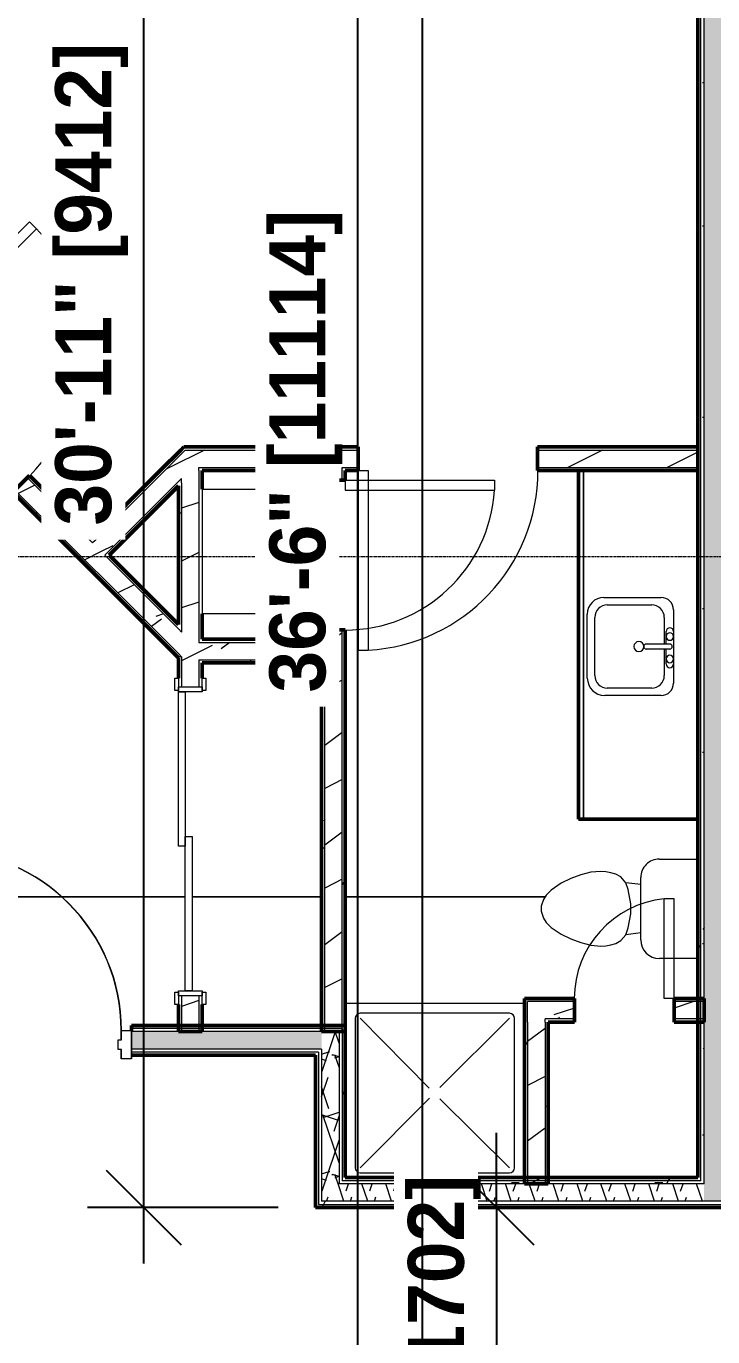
# Model space of a CAD drawing. Extents: x -4294 to -464, y 9706 to 12475.
# Drawn here: x -3476.6 to -3338.7, y 11690.7 to 11953.7 of the extents above; entities that cross this region are included whole.
import ezdxf

# ---------------------------------------------------------------- set-up
doc = ezdxf.new("R2010")
doc.units = 0
doc.linetypes.add('Grid Line 1_2_', pattern=[0.875, 0.5, -0.125, 0.125, -0.125])
for name, color, linetype, lineweight in [('0-1', 7, 'Continuous', 5), ('0-2', 50, 'Continuous', 13), ('A-ANNO-DIMS', 211, 'Continuous', 9), ('A-DOOR', 31, 'Continuous', 13), ('A-DOOR-1', 7, 'Continuous', 9), ('A-DOOR-2', 90, 'Continuous', 20), ('A-DOOR-5', 31, 'Continuous', 20), ('A-DOOR-6', 31, 'Continuous', 9), ('A-DOOR-FRAM', 31, 'Continuous', 20), ('A-DOOR-FRAM-1', 90, 'Continuous', 20), ('A-FLOR-2', 50, 'Continuous', 13), ('A-WALL', 113, 'Continuous', 13), ('A-WALL-2', 250, 'Continuous', 50), ('A-WALL-3', 50, 'Continuous', 13), ('A-WALL-PATT-1', 7, 'Continuous', 9), ('A-WALL-PATT-2', 8, 'Continuous', 9), ('A-WALL-PATT-5', 111, 'Continuous', 9), ('I-WALL-1', 2, 'Continuous', 50), ('P-SANR-FIXT-1', 7, 'Continuous', 9), ('Q-CASE-1', 250, 'Continuous', 50), ('Q-CASE-2', 7, 'Continuous', 9), ('S-GRID-1', 1, 'Grid Line 1_2_', 9)]:
    doc.layers.add(name, color=color, linetype=linetype, lineweight=lineweight)
doc.styles.add('Century Gothic_B', font='Gothicb.ttf', dxfattribs={"height": 11.25})
doc.dimstyles.new('OD__1__Tol__', dxfattribs={"dimscale": 12, "dimtxt": 11.746893, "dimasz": 1.25, "dimexe": 0.9375, "dimexo": 0.625, "dimgap": 0.15625, "dimtad": 1, "dimdec": 0, "dimzin": 3, "dimdsep": 46, "dimlunit": 4, "dimtxsty": 'Century Gothic_B', "dimblk1": 'OBLIQUE', "dimblk2": 'OBLIQUE', "dimsah": 1, "dimcen": 0.09, "dimdle": 0.9375, "dimazin": 0, "dimtfac": 1, "dimtdec": 4, "dimtix": 1, "dimtmove": 0, "dimatfit": 3, "dimfxl": 1, "dimtvp": 1, "dimtfill": 1, "dimfrac": 2, "dimtolj": 1, "dimtzin": 0, "dimarcsym": 2})
pattern_1 = [(0, (0, 0), (38.4, 9.6), [1.584, -27.216, 1.584, -27.216, -153.6]), (0, (0, 0), (38.4, 9.6), [-57.6, 1.584, -56.016, 1.584, -27.216, -67.2]), (0, (0, 0), (38.4, 9.6), [-144, 1.584, -17.616, 1.584, -46.416]), (120, (14.4, 4.8), (-27.513844, 28.4553755), [1.584, -27.216, 1.584, -27.216, -153.6]), (120, (14.4, 4.8), (-27.513844, 28.4553755), [-57.6, 1.584, -56.016, 1.584, -27.216, -67.2]), (120, (14.4, 4.8), (-27.513844, 28.4553755), [-144, 1.584, -17.616, 1.584, -46.416]), (240, (19.2, 24), (-10.886156, -38.0553755), [1.584, -27.216, 1.584, -27.216, -153.6]), (240, (19.2, 24), (-10.886156, -38.0553755), [-57.6, 1.584, -56.016, 1.584, -27.216, -67.2]), (240, (19.2, 24), (-10.886156, -38.0553755), [-144, 1.584, -17.616, 1.584, -46.416])]
pattern_2 = [(216.87, (7.997, 19.992), (59.9755286, 39.9843071), [9.996, -89.964]), (206.565, (19.992, 13.994), (-19.991807, -19.992219), [22.352, -22.352]), (198.435, (19.992, 3.998), (-39.983821, -19.991955), [12.644, -50.576])]
pattern_3 = [(161.57, (0.6, 0.6), (-4.80033747, -0.00041462), [0, -34.152, 3.792, 0]), (18.43, (-0.6, 0.6), (-4.80033747, 0.00041462), [0, -34.152, 3.792, 0]), (108.43, (0.6, 0.6), (2.39913218, -12.00105099), [11.382, -26.562]), (71.57, (-0.6, 0.6), (2.39913218, 12.00105099), [11.382, -26.562])]

# ---------------------------------------------------------------- blocks, each defined once
blk = doc.blocks.new('Single-Flush - 36_ x 84_-1372839-FLOOR PLAN - 2ND FLOOR')
at = {"layer": 'A-DOOR-1'}
blk.add_arc((18, 2.37), 36.07, 93.1789, 180, dxfattribs=at)
at = {"layer": 'A-DOOR-2'}
for p, q in [((16, 2.37), (16, 38.39)), ((18, 38.39), (16, 38.39)), ((18, 2.37), (18, 38.39)), ((18, 2.37), (16, 2.37))]:
    blk.add_line(p, q, dxfattribs=at)
blk = doc.blocks.new('Stacked Washer and Dryer - 26_x25_ - Private-1372850-FLOOR PLAN - 2ND FLOOR')
at = {"layer": 'P-SANR-FIXT-1'}
for p, q in [((0, 12.5), (26, 12.5)), ((0, 12.5), (0, -12.5)), ((16.90625, -12.5), (16.90625, 12.5)), ((26, 12.5), (26, -12.5)), ((22.09375, 8.75), (16.90625, 8.75)), ((22.09375, -8.75), (22.09375, 8.75)), ((16.90625, -8.75), (22.09375, -8.75)), ((26, -12.5), (0, -12.5))]:
    blk.add_line(p, q, dxfattribs=at)
blk = doc.blocks.new('Single-Flush - 36_ x 84_-1372824-FLOOR PLAN - 2ND FLOOR')
at = {"layer": 'A-DOOR-1'}
blk.add_arc((18, -2.38), 36.07, 180, 266.8211, dxfattribs=at)
at = {"layer": 'A-DOOR-2'}
for p, q in [((16, -2.38), (16, -38.39)), ((18, -2.38), (16, -2.38)), ((18, -2.38), (18, -38.39)), ((18, -38.39), (16, -38.39))]:
    blk.add_line(p, q, dxfattribs=at)
blk = doc.blocks.new('FOLDING_SLIDING CLOSET - 60_ x 80_-1494136-FLOOR PLAN - 2ND FLOOR')
at = {"layer": 'A-DOOR-1'}
for p, q in [((-32.75, 3.25), (-30.25, 3.25)), ((-32.75, 2.5), (-32.75, 3.25)), ((-30.25, 3.25), (-30.25, 2.5)), ((30.25, 3.25), (32.75, 3.25)), ((30.25, 2.5), (30.25, 3.25)), ((32.75, 3.25), (32.75, 2.5)), ((-30.25, 2.5), (-32.75, 2.5)), ((32.75, 2.5), (30.25, 2.5)), ((-32.75, -2.25), (-30.25, -2.25)), ((-32.75, -3), (-32.75, -2.25)), ((-30.25, -2.25), (-30.25, -3)), ((30.25, -2.25), (32.75, -2.25)), ((30.25, -3), (30.25, -2.25)), ((32.75, -2.25), (32.75, -3)), ((-30.25, -3), (-32.75, -3)), ((32.75, -3), (30.25, -3))]:
    blk.add_line(p, q, dxfattribs=at)
at = {"layer": 'A-DOOR-2'}
for p, q in [((-1, 0.5), (30, 0.5)), ((-1, -0.88), (-1, 0.5)), ((30, 0.5), (30, -0.88)), ((-30, -0.88), (1, -0.88)), ((-30, -2.25), (-30, -0.88)), ((1, -2.25), (-30, -2.25)), ((30, -0.88), (-1, -0.88)), ((1, -0.88), (1, -2.25))]:
    blk.add_line(p, q, dxfattribs=at)
at = {"layer": 'A-DOOR-FRAM-1'}
for p, q in [((-31, 2.5), (-30, 2.5)), ((-31, -2.25), (-31, 2.5)), ((-30, 2.5), (-30, -2.25)), ((30, 2.5), (31, 2.5)), ((30, -2.25), (30, 2.5)), ((31, 2.5), (31, -2.25)), ((-30, -2.25), (-31, -2.25)), ((31, -2.25), (30, -2.25))]:
    blk.add_line(p, q, dxfattribs=at)
blk = doc.blocks.new('Single-Flush - 30_ x 84_-1789664-FLOOR PLAN - 2ND FLOOR')
at = {"layer": 'A-DOOR-1'}
blk.add_arc((15, -2.375), 30.067, 180, 266.18593, dxfattribs=at)
at = {"layer": 'A-DOOR-2'}
for p, q in [((13, -2.375), (13, -32.375)), ((15, -2.375), (13, -2.375)), ((15, -2.375), (15, -32.375)), ((15, -32.375), (13, -32.375))]:
    blk.add_line(p, q, dxfattribs=at)
blk = doc.blocks.new('M_Sink Vanity-Square - 500 x 440mm-1372835-FLOOR PLAN - 2ND FLOOR')
at = {"layer": 'P-SANR-FIXT-1'}
for p, q in [((-5.72, 10.23), (7.14, 10.23)), ((-5.72, 10.23), (7.14, 10.23)), ((-5.22, 8.73), (6.46, 8.73)), ((-9.22, -4.59), (-9.22, 6.73)), ((-9.22, -4.59), (-9.22, 6.73)), ((-7.72, -2.72), (-7.72, 6.23)), ((8.96, 6.23), (8.96, -2.72)), ((10.46, 6.91), (10.46, -4.59)), ((10.46, 6.91), (10.46, -4.59)), ((0.12, -6.33), (0.12, -1.59)), ((1.12, -6.33), (1.12, -1.59)), ((0.12, -5.22), (-5.22, -5.22)), ((6.46, -5.22), (1.12, -5.22)), ((7.96, -7.09), (-6.72, -7.09)), ((7.96, -7.09), (-6.72, -7.09)), ((-2.88, -5.59), (0.12, -5.59)), ((3.62, -7.09), (-2.88, -7.09)), ((1.12, -5.59), (3.62, -5.59))]:
    blk.add_line(p, q, dxfattribs=at)
for centre, radius, start, end in [((-5.72, 6.73), 3.5, 90, 180), ((-5.72, 6.73), 3.5, 90, 180), ((-5.22, 6.23), 2.5, 90, 180), ((6.46, 6.23), 2.5, 360, 90), ((7.14, 6.91), 3.32, 0, 90), ((7.14, 6.91), 3.32, 360, 90), ((0.62, -0.13), 1, 360, 180), ((0.62, -0.13), 1, 180, 0), ((0.62, -1.59), 0.5, 360, 180), ((-6.72, -4.59), 2.5, 180, 270), ((-6.72, -4.59), 2.5, 180, 270), ((-5.22, -2.72), 2.5, 180, 270), ((6.46, -2.72), 2.5, 270, 360), ((7.96, -4.59), 2.5, 270, 0), ((7.96, -4.59), 2.5, 270, 0), ((-2.88, -6.34), 0.75, 90, 270), ((-1.88, -6.34), 0.75, 360, 180), ((-1.88, -6.34), 0.75, 180, 0), ((0.62, -6.33), 0.5, 180, 0), ((2.62, -6.34), 0.75, 0, 180), ((2.62, -6.34), 0.75, 180, 0), ((3.62, -6.34), 0.75, 270, 90)]:
    blk.add_arc(centre, radius, start, end, dxfattribs=at)
blk = doc.blocks.new('Toilet-Domestic-3D - Toilet-Domestic-3D-1352612-FLOOR PLAN - 2ND FLOOR')
at = {"layer": 'P-SANR-FIXT-1'}
for p, q in [((-9.98, 11.75), (-9.98, 19.48)), ((9.98, 19.48), (9.98, 11.75)), ((6.25, 8.02), (-6.25, 8.02)), ((-4.86, 8.02), (-5.21, 5)), ((4.86, 8.02), (5.21, 5)), ((-3.84, 5.5), (-5.21, 5)), ((-1, 6), (-3.84, 5.5)), ((1, 6), (-1, 6)), ((3.84, 5.5), (1, 6)), ((5.21, 5), (3.84, 5.5)), ((-6.97, 3), (-7.24, 2)), ((-6.4, 4), (-6.97, 3)), ((-5.21, 5), (-6.4, 4)), ((6.4, 4), (5.21, 5)), ((6.97, 3), (6.4, 4)), ((7.24, 2), (6.97, 3)), ((-7.41, 1), (-7.5, 0)), ((-7.24, 2), (-7.41, 1)), ((7.41, 1), (7.24, 2)), ((7.5, 0), (7.41, 1)), ((-7.5, 0), (-7.33, -1.99)), ((-7.33, -1.99), (-6.79, -4)), ((6.79, -4), (7.33, -1.99)), ((7.33, -1.99), (7.5, 0)), ((-6.79, -4), (-6.06, -6)), ((6.06, -6), (6.79, -4)), ((-6.06, -6), (-5.13, -8)), ((5.13, -8), (6.06, -6)), ((-5.13, -8), (-3.74, -10)), ((-3.74, -10), (-2.74, -11)), ((2.74, -11), (3.74, -10)), ((3.74, -10), (5.13, -8)), ((-2.74, -11), (-1.87, -11.5)), ((-1.87, -11.5), (-0.5, -12)), ((-0.5, -12), (0.5, -12)), ((0.5, -12), (1.87, -11.5)), ((1.87, -11.5), (2.74, -11))]:
    blk.add_line(p, q, dxfattribs=at)
for centre, start, end in [((-6.25, 11.75), 180, 270), ((6.25, 11.75), 270, 360)]:
    blk.add_arc(centre, 3.73, start, end, dxfattribs=at)
blk = doc.blocks.new('OD_CW_Base Cabinet - OD_CW_Base Cabinet-1869446-FLOOR PLAN - 2ND FLOOR')
at = {"layer": 'Q-CASE-1'}
for p, q in [((70.66, 0), (70.66, 24)), ((0.74, 0), (70.66, 0))]:
    blk.add_line(p, q, dxfattribs=at)
at = {"layer": 'Q-CASE-2'}
for p, q in [((70.66, 24), (70.66, 1)), ((0.74, 1), (70.66, 1)), ((70.66, 1), (0.74, 1)), ((70.66, 0), (0.74, 0)), ((70.66, 1), (70.66, 0))]:
    blk.add_line(p, q, dxfattribs=at)
blk = doc.blocks.new('Shower Base-3D - 36_ x 36_-V20-FLOOR PLAN - 2ND FLOOR')
at = {"layer": 'P-SANR-FIXT-1'}
for p, q in [((-18, 18), (18, 18)), ((15, 16), (-15, 16)), ((-16, 15), (-16, -15)), ((-1.13, 0.98), (-15, 15)), ((1.01, 1.11), (15, 15)), ((16, -15), (16, 15)), ((-1.12, -1), (-15, -15)), ((0.97, -1.14), (15, -15)), ((-15, -16), (15, -16))]:
    blk.add_line(p, q, dxfattribs=at)
for centre, start, end in [((-15, 15), 90, 180), ((15, 15), 360, 90), ((-15, -15), 180, 270), ((15, -15), 270, 0)]:
    blk.add_arc(centre, 1, start, end, dxfattribs=at)
blk = doc.blocks.new('Single-Flush - CLOSET-1720159-FLOOR PLAN - 2ND FLOOR')
at = {"layer": 'A-DOOR-1'}
blk.add_arc((10, 2.37), 20.07, 95.7201, 180, dxfattribs=at)
at = {"layer": 'A-DOOR-2'}
for p, q in [((8, 2.37), (8, 22.34)), ((10, 22.34), (8, 22.34)), ((10, 2.37), (10, 22.34)), ((10, 2.37), (8, 2.37))]:
    blk.add_line(p, q, dxfattribs=at)
blk = doc.blocks.new('CTR - 1st Phase - Unit Layouts_rvt-1-FLOOR PLAN - 2ND FLOOR')
at = {"layer": 'A-WALL-PATT-1'}
h = blk.add_hatch(dxfattribs=at)
h.set_pattern_fill('FP_1', color=256, style=0, pattern_type=2)
h.set_pattern_definition(pattern_1)
h.paths.add_polyline_path([(-3446.02, 11826.91), (-3446.02, 11827.79), (-3478.85, 11860.62), (-3479.3, 11860.18), (-3449.77, 11830.65)], flags=0)
h.paths.add_polyline_path([(-3504.75, 11885.64), (-3504.31, 11886.08), (-3522.87, 11904.64), (-3522.85, 11903.74), (-3504.9, 11885.78)], flags=0)
h = blk.add_hatch(dxfattribs=at)
h.set_pattern_fill('FP_1', color=256, style=0, pattern_type=2)
h.set_pattern_definition(pattern_1)
h.paths.add_polyline_path([(-3413.15, 11868.63), (-3409.9, 11868.63), (-3409.9, 11869.26), (-3444.91, 11869.26), (-3445.53, 11868.63), (-3416.65, 11868.63)], flags=0)
h.paths.add_polyline_path([(-3341.72, 11868.63), (-3341.72, 11869.26), (-3373.9, 11869.26), (-3373.9, 11868.63)], flags=0)
h = blk.add_hatch(dxfattribs=at)
h.set_pattern_fill('FP_1', color=256, style=0, pattern_type=2)
h.set_pattern_definition(pattern_1)
h.paths.add_polyline_path([(-3365.72, 11864.51), (-3341.72, 11864.51), (-3341.72, 11865.13), (-3373.9, 11865.13), (-3373.9, 11864.51)], flags=0)
h.paths.add_polyline_path([(-3422.21, 11864.51), (-3416.65, 11864.51), (-3416.65, 11865.13), (-3441.9, 11865.13), (-3441.9, 11864.51), (-3423.92, 11864.51)], flags=0)
h.paths.add_polyline_path([(-3409.9, 11864.51), (-3409.9, 11865.13), (-3413.15, 11865.13), (-3413.15, 11864.51), (-3412.52, 11864.51)], flags=0)
h = blk.add_hatch(dxfattribs=at)
h.set_pattern_fill('FP_1', color=256, style=0, pattern_type=2)
h.set_pattern_definition(pattern_1)
h.paths.add_polyline_path([(-3416.65, 11751.95), (-3416.65, 11826.55), (-3417.27, 11826.55), (-3417.27, 11751.95)], flags=0)
h.paths.add_polyline_path([(-3417.27, 11830.05), (-3416.65, 11830.05), (-3416.65, 11832.59), (-3417.27, 11832.59), (-3417.27, 11830.67)], flags=0)
h.paths.add_polyline_path([(-3416.65, 11862.59), (-3416.65, 11864.51), (-3417.27, 11864.51), (-3417.27, 11862.59)], flags=0)
h = blk.add_hatch(dxfattribs=at)
h.set_pattern_fill('FP_1', color=256, style=0, pattern_type=2)
h.set_pattern_definition(pattern_1)
h.paths.add_polyline_path([(-3412.52, 11751.95), (-3412.52, 11832.59), (-3413.15, 11832.59), (-3413.15, 11751.95)], flags=0)
h.paths.add_polyline_path([(-3413.15, 11862.59), (-3412.52, 11862.59), (-3412.52, 11864.51), (-3413.15, 11864.51), (-3413.15, 11864.36)], flags=0)
h = blk.add_hatch(dxfattribs=at)
h.set_pattern_fill('FP_1', color=256, style=0, pattern_type=2)
h.set_pattern_definition(pattern_1)
h.paths.add_polyline_path([(-3445.4, 11753.19), (-3445.4, 11759.12), (-3446.02, 11759.12), (-3446.02, 11753.19), (-3445.51, 11753.19)], flags=0)
h.paths.add_polyline_path([(-3446.02, 11821.12), (-3445.4, 11821.12), (-3445.4, 11827.17), (-3446.02, 11827.79), (-3446.02, 11822.87)], flags=0)
h.paths.add_polyline_path([(-3445.4, 11832.12), (-3445.4, 11862.05), (-3446.02, 11861.43), (-3446.02, 11832.74)], flags=0)
h = blk.add_hatch(dxfattribs=at)
h.set_pattern_fill('FP_1', color=256, style=0, pattern_type=2)
h.set_pattern_definition(pattern_1)
h.paths.add_polyline_path([(-3422.21, 11825.92), (-3417.27, 11825.92), (-3417.28, 11826.55), (-3441.27, 11826.55), (-3441.27, 11825.92), (-3431.04, 11825.92)], flags=0)
h = blk.add_hatch(dxfattribs=at)
h.set_pattern_fill('FP_1', color=256, style=0, pattern_type=2)
h.set_pattern_definition(pattern_1)
h.paths.add_polyline_path([(-3376.5, 11722.64), (-3375.9, 11722.64), (-3375.9, 11757.97), (-3376.52, 11757.92), (-3376.52, 11722.64)], flags=0)
h = blk.add_hatch(dxfattribs=at)
h.set_pattern_fill('FP_1', color=256, style=0, pattern_type=2)
h.set_pattern_definition(pattern_1)
h.paths.add_polyline_path([(-3371.77, 11722.64), (-3371.77, 11753.84), (-3372.4, 11753.84), (-3372.4, 11722.64)], flags=0)
at = {"layer": 'A-WALL-PATT-2'}
h = blk.add_hatch(dxfattribs=at)
h.set_pattern_fill('FP_2', color=256, style=0, pattern_type=2)
h.set_pattern_definition(pattern_2)
h.paths.add_polyline_path([(-3445.4, 11827.17), (-3445.4, 11832.12), (-3476.38, 11863.1), (-3478.85, 11860.62), (-3446.02, 11827.79)], flags=0)
h.paths.add_polyline_path([(-3504.31, 11886.08), (-3501.83, 11888.55), (-3519.37, 11906.09), (-3519.37, 11901.14), (-3504.9, 11886.67)], flags=0)
h = blk.add_hatch(dxfattribs=at)
h.set_pattern_fill('FP_2', color=256, style=0, pattern_type=2)
h.set_pattern_definition(pattern_2)
h.paths.add_polyline_path([(-3341.72, 11865.13), (-3341.72, 11868.63), (-3373.9, 11868.63), (-3373.9, 11865.13), (-3364.72, 11865.13)], flags=0)
h.paths.add_polyline_path([(-3415.27, 11865.13), (-3409.9, 11865.15), (-3409.9, 11868.63), (-3444.65, 11868.63), (-3448.15, 11865.13), (-3443.18, 11865.15), (-3441.9, 11866.43), (-3441.9, 11865.13), (-3416.65, 11865.13)], flags=0)
h = blk.add_hatch(dxfattribs=at)
h.set_pattern_fill('FP_2', color=256, style=0, pattern_type=2)
h.set_pattern_definition(pattern_2)
h.paths.add_polyline_path([(-3460.81, 11847.53), (-3445.4, 11862.93), (-3445.4, 11865.13), (-3448.15, 11865.13), (-3463.28, 11850), (-3461.25, 11847.97)], flags=0)
h = blk.add_hatch(dxfattribs=at)
h.set_pattern_fill('FP_2', color=256, style=0, pattern_type=2)
h.set_pattern_definition(pattern_2)
h.paths.add_polyline_path([(-3443.27, 11751.94), (-3441.9, 11751.94), (-3441.9, 11759.12), (-3445.4, 11759.12), (-3445.4, 11751.94), (-3444.65, 11751.94)], flags=0)
h.paths.add_polyline_path([(-3441.9, 11821.12), (-3441.9, 11866.43), (-3443.2, 11865.13), (-3445.4, 11865.13), (-3445.4, 11821.12), (-3444.65, 11821.12)], flags=0)
h = blk.add_hatch(dxfattribs=at)
h.set_pattern_fill('FP_2', color=256, style=0, pattern_type=2)
h.set_pattern_definition(pattern_2)
h.paths.add_polyline_path([(-3416.65, 11751.95), (-3413.15, 11751.95), (-3413.15, 11832.59), (-3416.65, 11832.59), (-3416.65, 11761.35)], flags=0)
h.paths.add_polyline_path([(-3415.27, 11862.59), (-3413.15, 11862.59), (-3413.15, 11865.13), (-3416.65, 11865.13), (-3416.65, 11862.59)], flags=0)
h = blk.add_hatch(dxfattribs=at)
h.set_pattern_fill('FP_2', color=256, style=0, pattern_type=2)
h.set_pattern_definition(pattern_2)
h.paths.add_polyline_path([(-3431.9, 11826.55), (-3416.65, 11826.55), (-3416.65, 11830.05), (-3441.9, 11830.05), (-3441.9, 11826.55), (-3441.27, 11826.55)], flags=0)
h = blk.add_hatch(dxfattribs=at)
h.set_pattern_fill('FP_2', color=256, style=0, pattern_type=2)
h.set_pattern_definition(pattern_2)
h.paths.add_polyline_path([(-3372.4, 11754.47), (-3366.47, 11754.47), (-3366.47, 11757.97), (-3375.9, 11757.97), (-3375.9, 11754.47)], flags=0)
h.paths.add_polyline_path([(-3346.47, 11754.47), (-3341.72, 11754.47), (-3341.72, 11757.97), (-3346.47, 11757.97)], flags=0)
h = blk.add_hatch(dxfattribs=at)
h.set_pattern_fill('FP_2', color=256, style=0, pattern_type=2)
h.set_pattern_definition(pattern_2)
h.paths.add_polyline_path([(-3372.4, 11721.39), (-3372.4, 11754.47), (-3375.9, 11754.47), (-3375.9, 11721.39)], flags=0)
at = {"layer": 'A-WALL-2'}
for p, q in [((-3445.53, 11868.63), (-3449.66, 11864.51)), ((-3444.91, 11869.26), (-3445.53, 11868.63)), ((-3409.9, 11869.26), (-3444.91, 11869.26)), ((-3409.9, 11864.51), (-3409.9, 11869.26)), ((-3341.72, 11869.26), (-3373.9, 11869.26)), ((-3373.9, 11869.26), (-3373.9, 11864.51)), ((-3341.72, 11864.51), (-3341.72, 11869.26)), ((-3449.66, 11864.51), (-3463.28, 11850.88)), ((-3441.27, 11864.51), (-3417.27, 11864.51)), ((-3441.27, 11860.8), (-3441.27, 11864.51)), ((-3417.27, 11864.51), (-3417.27, 11862.59)), ((-3412.52, 11864.51), (-3409.9, 11864.51)), ((-3412.52, 11862.59), (-3412.52, 11864.51)), ((-3373.9, 11864.51), (-3341.72, 11864.51)), ((-3475.94, 11863.54), (-3479.3, 11860.18)), ((-3463.28, 11850.88), (-3475.94, 11863.54)), ((-3417.27, 11862.59), (-3412.52, 11862.59)), ((-3479.3, 11860.18), (-3446.02, 11826.91)), ((-3459.92, 11847.53), (-3446.02, 11861.43)), ((-3446.02, 11861.43), (-3446.02, 11833.62)), ((-3446.02, 11833.62), (-3459.92, 11847.53)), ((-3441.27, 11830.67), (-3441.27, 11835.8)), ((-3417.27, 11830.67), (-3441.27, 11830.67)), ((-3417.27, 11832.59), (-3417.27, 11830.67)), ((-3412.52, 11832.59), (-3417.27, 11832.59)), ((-3412.52, 11751.95), (-3412.52, 11832.59)), ((-3446.02, 11826.91), (-3446.02, 11822.87)), ((-3441.27, 11825.92), (-3417.27, 11825.92)), ((-3441.27, 11822.87), (-3441.27, 11825.92)), ((-3417.27, 11825.92), (-3417.27, 11751.95)), ((-3446.02, 11757.37), (-3446.02, 11751.94)), ((-3441.27, 11751.94), (-3441.27, 11757.37)), ((-3366.47, 11758.59), (-3376.52, 11758.59)), ((-3376.52, 11758.59), (-3376.52, 11757.97)), ((-3376.52, 11757.97), (-3376.52, 11753.84)), ((-3366.47, 11753.84), (-3366.47, 11758.59)), ((-3340.47, 11758.59), (-3346.47, 11758.59)), ((-3346.47, 11758.59), (-3346.47, 11753.84)), ((-3340.47, 11753.84), (-3340.47, 11758.59)), ((-3376.52, 11753.84), (-3376.52, 11721.39)), ((-3371.77, 11721.39), (-3371.77, 11753.84)), ((-3371.77, 11753.84), (-3366.47, 11753.84)), ((-3346.47, 11753.84), (-3340.47, 11753.84)), ((-3446.02, 11751.94), (-3441.27, 11751.94)), ((-3417.27, 11751.95), (-3412.52, 11751.95)), ((-3376.52, 11721.39), (-3371.77, 11721.39))]:
    blk.add_line(p, q, dxfattribs=at)
at = {"layer": 'A-WALL-3'}
for p, q in [((-3448.15, 11865.13), (-3444.65, 11868.63)), ((-3444.65, 11868.63), (-3439.7, 11868.63)), ((-3439.7, 11868.63), (-3423.92, 11868.63)), ((-3423.92, 11868.63), (-3409.9, 11868.63)), ((-3373.9, 11868.63), (-3341.72, 11868.63)), ((-3459.31, 11853.98), (-3448.78, 11864.51)), ((-3448.78, 11864.51), (-3448.15, 11865.13)), ((-3441.9, 11865.13), (-3427.42, 11865.13)), ((-3441.9, 11864.51), (-3441.9, 11865.13)), ((-3441.9, 11864.51), (-3441.9, 11830.05)), ((-3427.42, 11865.13), (-3416.65, 11865.13)), ((-3416.65, 11864.51), (-3416.65, 11865.13)), ((-3416.65, 11862.59), (-3416.65, 11864.51)), ((-3413.15, 11865.13), (-3409.9, 11865.13)), ((-3413.15, 11864.51), (-3413.15, 11865.13)), ((-3413.15, 11862.59), (-3413.15, 11864.51)), ((-3373.9, 11865.13), (-3341.72, 11865.13)), ((-3463.28, 11850), (-3476.38, 11863.1)), ((-3454.36, 11853.98), (-3445.4, 11862.93)), ((-3445.4, 11862.05), (-3445.4, 11862.93)), ((-3445.4, 11862.05), (-3445.4, 11832.12)), ((-3446.02, 11827.79), (-3478.85, 11860.62)), ((-3462.84, 11850.44), (-3459.31, 11853.98)), ((-3460.37, 11847.97), (-3454.36, 11853.98)), ((-3462.84, 11850.44), (-3463.28, 11850)), ((-3460.37, 11847.97), (-3460.81, 11847.53)), ((-3446.02, 11832.74), (-3460.81, 11847.53)), ((-3446.02, 11832.74), (-3445.4, 11832.12)), ((-3441.9, 11830.05), (-3441.27, 11830.05)), ((-3441.27, 11830.05), (-3417.27, 11830.05)), ((-3416.65, 11830.05), (-3417.27, 11830.05)), ((-3416.65, 11830.05), (-3416.65, 11832.59)), ((-3413.15, 11751.95), (-3413.15, 11832.59)), ((-3446.02, 11827.79), (-3445.4, 11827.17)), ((-3445.4, 11827.17), (-3445.4, 11821.12)), ((-3441.9, 11826.55), (-3441.27, 11826.55)), ((-3441.9, 11826.55), (-3441.9, 11821.12)), ((-3441.27, 11826.55), (-3417.27, 11826.55)), ((-3416.65, 11826.55), (-3417.27, 11826.55)), ((-3416.65, 11751.95), (-3416.65, 11826.55)), ((-3445.4, 11759.12), (-3445.4, 11751.94)), ((-3441.9, 11759.12), (-3441.9, 11751.94)), ((-3375.9, 11754.47), (-3375.9, 11757.97)), ((-3366.47, 11757.97), (-3375.9, 11757.97)), ((-3340.47, 11757.97), (-3346.47, 11757.97)), ((-3375.9, 11753.84), (-3375.9, 11754.47)), ((-3375.9, 11753.84), (-3375.9, 11721.39)), ((-3372.4, 11753.84), (-3372.4, 11754.47)), ((-3366.47, 11754.47), (-3372.4, 11754.47)), ((-3372.4, 11753.84), (-3372.4, 11721.39)), ((-3340.47, 11754.47), (-3346.47, 11754.47))]:
    blk.add_line(p, q, dxfattribs=at)
at = {"layer": '0-2'}
for name, p, rotation in [('Single-Flush - 36_ x 84_-1372824-FLOOR PLAN - 2ND FLOOR', (-3490.34, 11874.59), 134.9999999999904), ('Single-Flush - 36_ x 84_-1372839-FLOOR PLAN - 2ND FLOOR', (-3391.9, 11866.88), 180), ('OD_CW_Base Cabinet - OD_CW_Base Cabinet-1869446-FLOOR PLAN - 2ND FLOOR', (-3365.72, 11865.25), 270.0000000000026), ('Single-Flush - 30_ x 84_-1789664-FLOOR PLAN - 2ND FLOOR', (-3414.9, 11847.59), 89.99999999999615), ('M_Sink Vanity-Square - 500 x 440mm-1372835-FLOOR PLAN - 2ND FLOOR', (-3353.69, 11828.59), 89.99999999999338), ('FOLDING_SLIDING CLOSET - 60_ x 80_-1494136-FLOOR PLAN - 2ND FLOOR', (-3443.77, 11790.12), 269.9999999999953), ('Toilet-Domestic-3D - Toilet-Domestic-3D-1352612-FLOOR PLAN - 2ND FLOOR', (-3361.2, 11776.59), 269.9999999999907)]:
    blk.add_blockref(name, p, dxfattribs=dict(at, rotation=rotation))
for name, p in [('Stacked Washer and Dryer - 26_x25_ - Private-1372850-FLOOR PLAN - 2ND FLOOR', (-3441.27, 11848.3)), ('Single-Flush - CLOSET-1720159-FLOOR PLAN - 2ND FLOOR', (-3356.47, 11756.22)), ('Shower Base-3D - 36_ x 36_-V20-FLOOR PLAN - 2ND FLOOR', (-3394.52, 11739.61))]:
    blk.add_blockref(name, p, dxfattribs=at)
blk = doc.blocks.new('CTR - 1st Phase - Shell_rvt-1-FLOOR PLAN - 2ND FLOOR')
at = {"layer": 'A-FLOR-2'}
for p, q in [((-3491.72, 11778.99), (-3444.65, 11778.99)), ((-3444.65, 11778.99), (-3491.72, 11778.99)), ((-3443.27, 11778.99), (-3417.27, 11778.99)), ((-3417.27, 11778.99), (-3443.27, 11778.99)), ((-3412.52, 11778.99), (-3372.4, 11778.99)), ((-3372.4, 11778.99), (-3412.52, 11778.99))]:
    blk.add_line(p, q, dxfattribs=at)
at = {"layer": 'S-GRID-1'}
blk.add_line((-464.45, 11847.19), (-4232.19, 11847.19), dxfattribs=at)
blk = doc.blocks.new('HOLLOW METAL - UNIT DOOR-1922532-FLOOR PLAN - 2ND FLOOR')
at = {"layer": 'A-DOOR-5'}
for p, q in [((16.25, -2.25), (18, -2.25)), ((16.25, -38.25), (16.25, -2.25)), ((18, -2.25), (18, -38.25)), ((18, -38.25), (16.25, -38.25))]:
    blk.add_line(p, q, dxfattribs=at)
at = {"layer": 'A-DOOR-6'}
blk.add_arc((18, -2.25), 36, 180, 270, dxfattribs=at)
at = {"layer": 'A-DOOR-FRAM'}
for p, q in [((-20, 3.5), (-18, 3.5)), ((-20, -2.25), (-20, 3.5)), ((-18, 3.5), (-18, 1.5625)), ((18, 3.5), (20, 3.5)), ((18, 1.5625), (18, 3.5)), ((20, 3.5), (20, -2.25)), ((-18, 1.5625), (-17.375, 1.5625)), ((-17.375, 1.5625), (-17.375, -0.3125)), ((17.375, 1.5625), (18, 1.5625)), ((17.375, -0.3125), (17.375, 1.5625)), ((-18, -2.25), (-20, -2.25)), ((-18, -0.3125), (-18, -2.25)), ((-17.375, -0.3125), (-18, -0.3125)), ((18, -0.3125), (17.375, -0.3125)), ((18, -2.25), (18, -0.3125)), ((20, -2.25), (18, -2.25))]:
    blk.add_line(p, q, dxfattribs=at)
blk = doc.blocks.new('HOLLOW METAL - UNIT DOOR-V132-FLOOR PLAN - 2ND FLOOR')
at = {"layer": 'A-DOOR-5'}
for p, q in [((16.25, -2.25), (17.95, -2.25)), ((16.25, -38.25), (16.25, -2.25)), ((18, -2.25), (18, -38.25)), ((18, -38.25), (16.25, -38.25))]:
    blk.add_line(p, q, dxfattribs=at)
at = {"layer": 'A-DOOR-6'}
blk.add_arc((18, -2.25), 36, 180, 270, dxfattribs=at)
at = {"layer": 'A-DOOR-FRAM'}
for p, q in [((-20, 3.5), (-18, 3.5)), ((-20, -2.25), (-20, 3.5)), ((-18, 3.5), (-18, 1.5625)), ((18, 3.5), (20, 3.5)), ((18, 1.5625), (18, 3.5)), ((20, 3.5), (20, -2.25)), ((-18, 1.5625), (-17.375, 1.5625)), ((-17.375, 1.5625), (-17.375, -0.3125)), ((17.375, 1.5625), (18, 1.5625)), ((17.375, -0.3125), (17.375, 1.5625)), ((-18, -2.25), (-20, -2.25)), ((-18, -0.3125), (-18, -2.25)), ((-17.375, -0.3125), (-18, -0.3125)), ((18, -0.3125), (17.375, -0.3125)), ((18, -2.25), (18, -0.3125)), ((20, -2.25), (18, -2.25))]:
    blk.add_line(p, q, dxfattribs=at)
blk = doc.blocks.new('_Oblique')
at = {"color": 0, "linetype": 'ByBlock', "lineweight": -2}
blk.add_line((-0.5, -0.5), (0.5, 0.5), dxfattribs=at)
blk = doc.blocks.new('DIMBLOCK48-FLOOR PLAN - 2ND FLOOR')
at = {"layer": 'A-ANNO-DIMS', "color": 0, "lineweight": -2}
for p, q in [((-3382.18, 11716.64), (-3382.18, 11731.64)), ((-3379.08, 11716.64), (-3393.43, 11716.64)), ((-3382.18, 11716.64), (-3382.18, 11649.61)), ((-3379.08, 11649.61), (-3393.43, 11649.61)), ((-3382.18, 11649.61), (-3382.18, 11634.61))]:
    blk.add_line(p, q, dxfattribs=at)
at = {"layer": 'Defpoints', "color": 0}
for p in [(-3371.58, 11716.64), (-3382.18, 11649.61), (-3371.58, 11649.61)]:
    blk.add_point(p, dxfattribs=at)
at = {"layer": 'A-ANNO-DIMS', "color": 0, "lineweight": -2, "xscale": 15, "yscale": 15, "zscale": 15}
for p, rotation in [((-3382.18, 11716.64), 270), ((-3382.18, 11649.61), 90)]:
    blk.add_blockref('_Oblique', p, dxfattribs=dict(at, rotation=rotation))
at = {"layer": 'A-ANNO-DIMS', "color": 0, "insert": (-3392.63, 11683.13), "char_height": 11.25, "attachment_point": 5, "rotation": 90, "style": 'Century Gothic_B', "bg_fill": 3, "box_fill_scale": 1.25, "bg_fill_color": 257, "bg_fill_transparency": 0}
blk.add_mtext('\\A1;5\'-7" [1702]', dxfattribs=at)
blk = doc.blocks.new('*D379')
at = {"color": 0, "lineweight": -2}
for p, q in [((-3453, 11705.39), (-3453, 12098.44)), ((-3426.02, 12087.19), (-3464.25, 12087.19)), ((-3426.02, 11716.64), (-3464.25, 11716.64))]:
    blk.add_line(p, q, dxfattribs=at)
at = {"layer": 'Defpoints', "color": 0}
for p in [(-3453, 12087.19), (-3418.52, 12087.19), (-3418.52, 11716.64)]:
    blk.add_point(p, dxfattribs=at)
at = {"color": 0, "lineweight": -2, "xscale": 15, "yscale": 15, "zscale": 15}
for p, rotation in [((-3453, 12087.19), 90), ((-3453, 11716.64), 270)]:
    blk.add_blockref('_Oblique', p, dxfattribs=dict(at, rotation=rotation))
at = {"color": 0, "insert": (-3463.45, 11901.91), "char_height": 11.25, "attachment_point": 5, "rotation": 90, "style": 'Century Gothic_B', "bg_fill": 3, "box_fill_scale": 1.25, "bg_fill_color": 257, "bg_fill_transparency": 0}
blk.add_mtext('\\A1;30\'-11" [9412]', dxfattribs=at)
blk = doc.blocks.new('*D380')
at = {"color": 0, "lineweight": -2}
for p, q in [((-3410, 11638.36), (-3410, 12098.44)), ((-3418.52, 12087.19), (-3398.75, 12087.19)), ((-3416.42, 11649.61), (-3421.25, 11649.61))]:
    blk.add_line(p, q, dxfattribs=at)
at = {"layer": 'Defpoints', "color": 0}
for p in [(-3426.02, 12087.19), (-3410, 12087.19), (-3408.92, 11649.61)]:
    blk.add_point(p, dxfattribs=at)
at = {"color": 0, "lineweight": -2, "xscale": 15, "yscale": 15, "zscale": 15}
for p, rotation in [((-3410, 12087.19), 90), ((-3410, 11649.61), 270)]:
    blk.add_blockref('_Oblique', p, dxfattribs=dict(at, rotation=rotation))
at = {"color": 0, "insert": (-3420.45, 11868.4), "char_height": 11.25, "attachment_point": 5, "rotation": 90, "style": 'Century Gothic_B', "bg_fill": 3, "box_fill_scale": 1.25, "bg_fill_color": 257, "bg_fill_transparency": 0}
blk.add_mtext('\\A1;36\'-6" [11114]', dxfattribs=at)
blk = doc.blocks.new('*D382')
at = {"color": 0, "lineweight": -2}
for p, q in [((-3397, 10437.91), (-3397, 12098.44)), ((-3401.42, 12087.19), (-3385.75, 12087.19)), ((-3401.42, 10449.16), (-3385.75, 10449.16))]:
    blk.add_line(p, q, dxfattribs=at)
at = {"layer": 'Defpoints', "color": 0}
for p in [(-3408.92, 12087.19), (-3397, 12087.19), (-3408.92, 10449.16)]:
    blk.add_point(p, dxfattribs=at)
at = {"color": 0, "lineweight": -2, "xscale": 15, "yscale": 15, "zscale": 15}
for p, rotation in [((-3397, 12087.19), 90), ((-3397, 10449.16), 270)]:
    blk.add_blockref('_Oblique', p, dxfattribs=dict(at, rotation=rotation))
at = {"color": 0, "insert": (-3407.45, 11268.18), "char_height": 11.25, "attachment_point": 5, "rotation": 90, "style": 'Century Gothic_B', "bg_fill": 3, "box_fill_scale": 1.25, "bg_fill_color": 257, "bg_fill_transparency": 0}
blk.add_mtext('\\A1;136\'-6" [41606]', dxfattribs=at)

msp = doc.modelspace()

# ---------------------------------------------------------------- hatches: boundary and pattern name
at = {"layer": 'A-WALL-PATT-5'}
h = msp.add_hatch(dxfattribs=at)
h.set_pattern_fill('FP_1', color=256, style=0, pattern_type=2)
h.set_pattern_definition(pattern_1)
h.paths.add_polyline_path([(-3341.7237, 11716.6394), (-3341.0987, 11716.6394), (-3341.0987, 11717.2644), (-3341.7237, 11717.2644)], flags=0)
h.paths.add_polyline_path([(-3341.7237, 11722.0144), (-3341.0987, 11722.0144), (-3341.0987, 12109.9644), (-3341.7237, 12109.9644), (-3341.7237, 11722.6394)], flags=0)
h = msp.add_hatch(dxfattribs=at)
h.set_pattern_fill('FP_1', color=256, style=0, pattern_type=2)
h.set_pattern_definition(pattern_1)
h.paths.add_polyline_path([(-3341.0987, 11717.2644), (-3340.4737, 11717.2644), (-3340.4737, 11717.8894), (-3341.0987, 11717.8894)], flags=0)
h.paths.add_polyline_path([(-3340.4737, 11721.3894), (-3340.4737, 12109.9644), (-3341.0987, 12109.9644), (-3341.0987, 11721.3894)], flags=0)
h = msp.add_hatch(dxfattribs=at)
h.set_pattern_fill('FP_41', color=256, style=0, pattern_type=2)
h.set_pattern_definition(pattern_3)
h.paths.add_polyline_path([(-3336.9737, 11717.8894), (-3336.9737, 12109.9644), (-3340.4737, 12109.9644), (-3340.4737, 11717.8894), (-3339.5111, 11717.8894)], flags=0)
h = msp.add_hatch(dxfattribs=at)
h.set_pattern_fill('FP_1', color=256, style=0, pattern_type=2)
h.set_pattern_definition(pattern_1)
h.paths.add_polyline_path([(-3418.5237, 11752.5644), (-3417.2737, 11752.5855), (-3417.2737, 11753.1894), (-3441.8987, 11753.1894), (-3441.8987, 11752.5644), (-3422.2051, 11752.5644)], flags=0)
h.paths.add_polyline_path([(-3445.3987, 11752.5644), (-3445.3987, 11753.1894), (-3455.4737, 11753.1894), (-3455.4737, 11752.5644), (-3449.7698, 11752.5644)], flags=0)
h.paths.add_polyline_path([(-3705.906, 11752.5644), (-3663.2044, 11752.5644), (-3663.2044, 11753.1894), (-3852.4737, 11753.1894), (-3852.4737, 11752.5644), (-3709.906, 11752.5644)], flags=0)
h.paths.add_polyline_path([(-3663.1699, 11752.5644), (-3495.5237, 11752.5644), (-3495.5237, 11753.1894), (-3663.1354, 11753.1894), (-3663.1537, 11752.8579)], flags=0)
h = msp.add_hatch(dxfattribs=at)
h.set_pattern_fill('FP_1', color=256, style=0, pattern_type=2)
h.set_pattern_definition(pattern_1)
h.paths.add_polyline_path([(-3416.6487, 11751.9394), (-3417.2737, 11751.9457), (-3417.2737, 11752.5644), (-3441.8987, 11752.5644), (-3441.8987, 11751.9394), (-3417.2737, 11751.9394)], flags=0)
h.paths.add_polyline_path([(-3445.3987, 11751.9394), (-3445.3987, 11752.5644), (-3455.4737, 11752.5644), (-3455.4737, 11751.9394), (-3449.7698, 11751.9394)], flags=0)
h.paths.add_polyline_path([(-3663.2044, 11751.9394), (-3495.5237, 11751.9394), (-3495.5237, 11752.5644), (-3663.1699, 11752.5644), (-3663.1861, 11752.2708)], flags=0)
h.paths.add_polyline_path([(-3794.3284, 11751.9394), (-3663.2044, 11751.9394), (-3663.2044, 11752.5644), (-3852.4737, 11752.5644), (-3852.4737, 11751.9394), (-3807.8379, 11751.9394)], flags=0)
h = msp.add_hatch(dxfattribs=at)
h.set_pattern_fill('FP_41', color=256, style=0, pattern_type=2)
h.set_pattern_definition(pattern_3)
h.paths.add_polyline_path([(-3422.2051, 11748.4394), (-3417.2737, 11748.4394), (-3417.2737, 11751.9394), (-3455.4737, 11751.9394), (-3455.4737, 11748.4394), (-3449.7698, 11748.4394)], flags=0)
h.paths.add_polyline_path([(-3808.1107, 11748.4394), (-3495.5237, 11748.4394), (-3495.5237, 11751.9394), (-3852.4737, 11751.9394), (-3852.4737, 11748.4394), (-3835.6754, 11748.4394)], flags=0)
h = msp.add_hatch(dxfattribs=at)
h.set_pattern_fill('FP_41', color=256, style=0, pattern_type=2)
h.set_pattern_definition(pattern_3)
h.paths.add_polyline_path([(-3417.2737, 11721.3894), (-3413.7737, 11721.3894), (-3413.7737, 11751.9394), (-3417.2737, 11751.9394), (-3417.2737, 11722.0144)], flags=0)
h = msp.add_hatch(dxfattribs=at)
h.set_pattern_fill('FP_1', color=256, style=0, pattern_type=2)
h.set_pattern_definition(pattern_1)
h.paths.add_polyline_path([(-3413.7737, 11722.0144), (-3413.1487, 11722.0144), (-3413.1487, 11751.9457), (-3413.7737, 11751.9394), (-3413.7737, 11722.6394)], flags=0)
h = msp.add_hatch(dxfattribs=at)
h.set_pattern_fill('FP_1', color=256, style=0, pattern_type=2)
h.set_pattern_definition(pattern_1)
h.paths.add_polyline_path([(-3412.5237, 11722.6394), (-3412.5237, 11751.9457), (-3413.1487, 11751.9457), (-3413.1487, 11722.6394)], flags=0)
h = msp.add_hatch(dxfattribs=at)
h.set_pattern_fill('FP_1', color=256, style=0, pattern_type=2)
h.set_pattern_definition(pattern_1)
h.paths.add_polyline_path([(-3449.7698, 11747.8144), (-3417.8987, 11747.825), (-3417.9143, 11748.4394), (-3455.4737, 11748.4394), (-3455.4737, 11747.8144)], flags=0)
h.paths.add_polyline_path([(-3796.1075, 11747.8144), (-3503.6737, 11747.8144), (-3503.6737, 11748.4394), (-3852.4737, 11748.4394), (-3852.4737, 11747.8144), (-3808.1107, 11747.8144)], flags=0)
h.paths.add_polyline_path([(-3499.5487, 11747.8144), (-3495.5237, 11747.8144), (-3495.5237, 11748.4394), (-3500.1737, 11748.4394), (-3500.1737, 11747.8144)], flags=0)
h = msp.add_hatch(dxfattribs=at)
h.set_pattern_fill('FP_1', color=256, style=0, pattern_type=2)
h.set_pattern_definition(pattern_1)
h.paths.add_polyline_path([(-3449.7698, 11747.1894), (-3418.5237, 11747.1894), (-3418.5237, 11747.8144), (-3455.4737, 11747.8144), (-3455.4737, 11747.1894)], flags=0)
h.paths.add_polyline_path([(-3495.5237, 11747.1894), (-3495.5237, 11747.8144), (-3499.5487, 11747.8144), (-3499.5487, 11747.1894), (-3498.9237, 11747.1894)], flags=0)
h.paths.add_polyline_path([(-3808.1107, 11747.1894), (-3504.2987, 11747.1894), (-3504.2987, 11747.8144), (-3852.4737, 11747.8144), (-3852.4737, 11747.1894), (-3812.1075, 11747.1894)], flags=0)
h = msp.add_hatch(dxfattribs=at)
h.set_pattern_fill('FP_1', color=256, style=0, pattern_type=2)
h.set_pattern_definition(pattern_1)
h.paths.add_polyline_path([(-3367.0757, 11722.0144), (-3341.7237, 11722.0144), (-3341.7237, 11722.6394), (-3372.3987, 11722.6394), (-3372.3987, 11722.0144)], flags=0)
h.paths.add_polyline_path([(-3394.6404, 11722.0144), (-3375.8987, 11722.0144), (-3375.8987, 11722.6394), (-3413.1487, 11722.6394), (-3413.1487, 11722.0144)], flags=0)
h = msp.add_hatch(dxfattribs=at)
h.set_pattern_fill('FP_41', color=256, style=0, pattern_type=2)
h.set_pattern_definition(pattern_3)
h.paths.add_polyline_path([(-3367.0757, 11717.8894), (-3340.4737, 11717.8894), (-3340.4737, 11721.3894), (-3417.2737, 11721.3894), (-3417.2737, 11717.8894), (-3394.6404, 11717.8894)], flags=0)
h = msp.add_hatch(dxfattribs=at)
h.set_pattern_fill('FP_1', color=256, style=0, pattern_type=2)
h.set_pattern_definition(pattern_1)
h.paths.add_polyline_path([(-3341.7237, 11721.3894), (-3341.0987, 11721.3894), (-3341.0987, 11722.0144), (-3372.3987, 11722.0144), (-3372.3987, 11721.3894), (-3367.0757, 11721.3894)], flags=0)
h.paths.add_polyline_path([(-3394.6404, 11721.3894), (-3375.8987, 11721.3894), (-3375.8987, 11722.0144), (-3413.7737, 11722.0144), (-3413.7737, 11721.3894)], flags=0)
h = msp.add_hatch(dxfattribs=at)
h.set_pattern_fill('FP_1', color=256, style=0, pattern_type=2)
h.set_pattern_definition(pattern_1)
h.paths.add_polyline_path([(-3341.7237, 11716.6394), (-3341.7237, 11717.2644), (-3418.5237, 11717.2644), (-3418.5237, 11716.6394), (-3367.0757, 11716.6394)], flags=0)
h = msp.add_hatch(dxfattribs=at)
h.set_pattern_fill('FP_1', color=256, style=0, pattern_type=2)
h.set_pattern_definition(pattern_1)
h.paths.add_polyline_path([(-3341.7237, 11717.2644), (-3341.0987, 11717.2644), (-3341.0987, 11717.8894), (-3417.8987, 11717.8894), (-3417.8987, 11717.2644), (-3367.0757, 11717.2644)], flags=0)
h = msp.add_hatch(dxfattribs=at)
h.set_pattern_fill('FP_1', color=256, style=0, pattern_type=2)
h.set_pattern_definition(pattern_1)
h.paths.add_polyline_path([(-3339.5111, 11717.2644), (-3201.9487, 11717.2644), (-3201.9487, 11717.8894), (-3340.4737, 11717.8894), (-3340.4737, 11717.2644)], flags=0)

# ---------------------------------------------------------------- linework, layer by layer
at = {"layer": 'A-WALL'}
for p, q in [((-3341.0987, 11722.0144), (-3341.0987, 12109.9644)), ((-3340.4737, 11721.3894), (-3340.4737, 12109.9644)), ((-3413.1487, 11752.5644), (-3455.4737, 11752.5644)), ((-3413.7737, 11751.9394), (-3455.4737, 11751.9394)), ((-3413.7737, 11751.9394), (-3413.7737, 11721.3894)), ((-3413.1487, 11752.5644), (-3413.1487, 11722.0144)), ((-3417.2737, 11748.4394), (-3455.4737, 11748.4394)), ((-3417.8987, 11747.8144), (-3455.4737, 11747.8144)), ((-3417.8987, 11747.8144), (-3417.8987, 11717.2644)), ((-3417.2737, 11748.4394), (-3417.2737, 11717.8894)), ((-3340.4737, 11721.3894), (-3413.7737, 11721.3894)), ((-3341.0987, 11722.0144), (-3413.1487, 11722.0144)), ((-3417.8987, 11717.2644), (-3201.9487, 11717.2644)), ((-3202.5737, 11717.8894), (-3417.2737, 11717.8894))]:
    msp.add_line(p, q, dxfattribs=at)
at = {"layer": 'I-WALL-1'}
for p, q in [((-3341.7237, 12109.9644), (-3341.7237, 11722.6394)), ((-3412.5237, 11753.1894), (-3455.4737, 11753.1894)), ((-3455.4737, 11753.1894), (-3455.4737, 11752.1894)), ((-3412.5237, 11722.6394), (-3412.5237, 11753.1894)), ((-3455.4737, 11747.1894), (-3418.5237, 11747.1894)), ((-3418.5237, 11747.1894), (-3418.5237, 11716.6394)), ((-3341.7237, 11722.6394), (-3412.5237, 11722.6394)), ((-3418.5237, 11716.6394), (-3201.3237, 11716.6394))]:
    msp.add_line(p, q, dxfattribs=at)

# ---------------------------------------------------------------- block references
at = {"layer": '0-1'}
for name in ['CTR - 1st Phase - Shell_rvt-1-FLOOR PLAN - 2ND FLOOR', 'CTR - 1st Phase - Unit Layouts_rvt-1-FLOOR PLAN - 2ND FLOOR']:
    msp.add_blockref(name, (0, 0), dxfattribs=at)
at = {"layer": 'A-DOOR', "rotation": 180}
for name, p in [('HOLLOW METAL - UNIT DOOR-V132-FLOOR PLAN - 2ND FLOOR', (-3475.5237, 11749.9394)), ('HOLLOW METAL - UNIT DOOR-1922532-FLOOR PLAN - 2ND FLOOR', (-3475.4737, 11749.9394))]:
    msp.add_blockref(name, p, dxfattribs=at)

# ---------------------------------------------------------------- next in the draw order: dimensions: what is measured, and where the dimension line sits
dim = msp.add_linear_dim(base=(-3453, 12087.1894), p1=(-3418.5237, 11716.6394), p2=(-3418.5237, 12087.1894), angle=90, dimstyle='OD__1__Tol__', override={"dimpost": '<>'})
dim.commit()
dim.dimension.update_dxf_attribs({"geometry": '*D379', "text_midpoint": (-3463.4464, 11901.9144)})
at = {"layer": 'A-ANNO-DIMS'}
dim = msp.add_linear_dim(base=(-3382.182, 11649.6144), p1=(-3371.5754, 11716.6394), p2=(-3371.5754, 11649.6144), angle=90, dimstyle='OD__1__Tol__', override={"dimpost": '<>', "dimfxl": 67.025}, dxfattribs=at)
dim.commit()
dim.dimension.update_dxf_attribs({"geometry": 'DIMBLOCK48-FLOOR PLAN - 2ND FLOOR', "text_midpoint": (-3392.6284, 11683.1269)})

# ---------------------------------------------------------------- next in the draw order: dimensions: what is measured, and where the dimension line sits
dim = msp.add_linear_dim(base=(-3410, 12087.1894), p1=(-3408.9237, 11649.6144), p2=(-3426.0237, 12087.1894), angle=90, dimstyle='OD__1__Tol__', override={"dimpost": '<>'})
dim.commit()
dim.dimension.update_dxf_attribs({"geometry": '*D380', "text_midpoint": (-3420.4464, 11868.4019)})

# ---------------------------------------------------------------- next in the draw order: dimensions: what is measured, and where the dimension line sits
dim = msp.add_linear_dim(base=(-3397, 12087.1894), p1=(-3408.9237, 10449.1644), p2=(-3408.9237, 12087.1894), angle=90, dimstyle='OD__1__Tol__', override={"dimpost": '<>'})
dim.commit()
dim.dimension.update_dxf_attribs({"geometry": '*D382', "text_midpoint": (-3407.4464, 11268.1769)})

doc.saveas('drawing.dxf')
